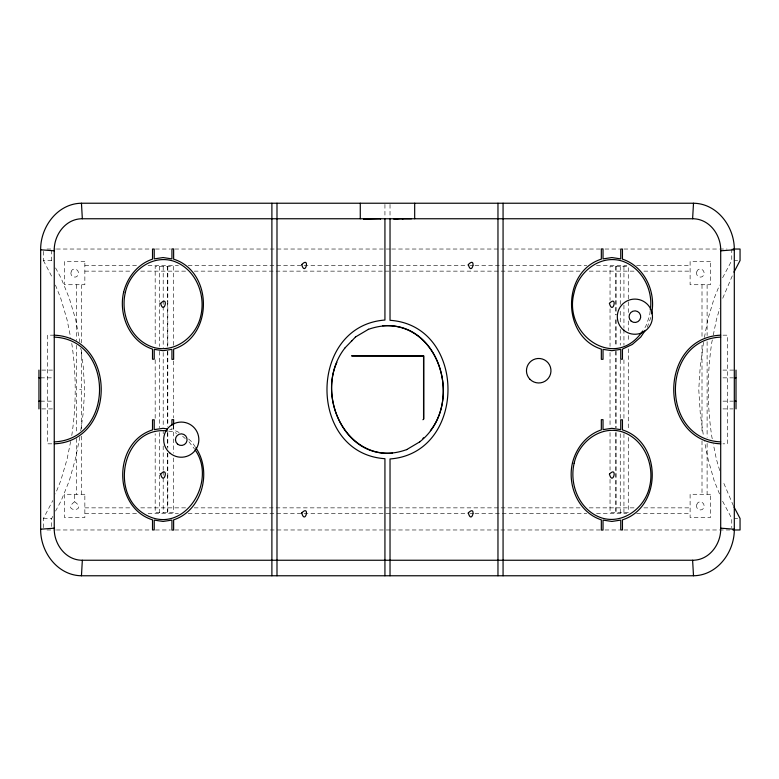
<?xml version="1.0" encoding="UTF-8"?>
<svg xmlns="http://www.w3.org/2000/svg" width="779" height="779" viewBox="0 0 779 779"><rect width="100%" height="100%" fill="white"/><g stroke="black" fill="none" stroke-linecap="round" stroke-linejoin="round"><path stroke-width="0.58" stroke-dasharray="3.9 2.92" d="M650.173 311.055L649.647 315.67L645.742 326.43L643.25 330.13M71.765 435.568C76.352 405.061 76.352 373.939 71.765 343.432M80.734 430.894L83.178 413.318L84.697 389.5L83.178 365.682L80.734 348.106M703.544 342.263L700.282 365.682L698.763 389.5L700.272 413.318L703.379 435.568M704.43 337.511L707.76 319.672L714.168 298.269L719.533 285.056M70.655 441.489L67.043 459.328L60.733 480.731L55.445 493.944M79.916 436.737L75.329 459.328L69.292 480.731L61.249 500.546L55.572 511.082M712.318 339.887L711.831 342.263C707.069 373.54 707.069 405.46 711.831 436.737L712.318 439.113M713.282 335.126L716.417 319.672L719.738 308.406M647.222 327.414L651.302 316.177M722.727 298.269L733.419 273.186M43.41 527.675L43.41 518.454L52.806 500.546M51.696 526.516L51.696 518.454L52.806 516.35M722.63 277.752L731.754 260.546L731.754 249.027M74.657 501.725C60.519 512.085 88.787 512.085 74.657 501.725L74.657 494.276M46.954 249.027L55.328 249.027M56.419 249.027L151.048 249.027M155.469 249.027L170.435 249.027M174.808 249.027L390.522 249.027M391.73 249.027L600.181 249.027M605.02 249.027L619.529 249.027M623.93 249.027L718.764 249.027M719.65 249.027L727.041 249.027M43.41 251.325L43.41 260.546L51.696 260.546L52.806 262.65M734.13 260.546L737.684 260.546M84.853 265.318L138.331 265.318M148.049 265.318L178.44 265.318M188.158 265.318L468.909 265.318M470.127 265.318L473.768 265.318M474.986 265.318L586.801 265.318M596.519 265.318L626.9 265.318M636.628 265.318L690.106 265.318M84.853 271.141L131.038 271.141M140.756 271.141L185.733 271.141M194.234 271.141L580.725 271.141M589.226 271.141L635.411 271.141M643.921 271.141L690.106 271.141M54.248 335.174L47.451 335.174L47.451 443.826L54.248 443.826M722.97 335.174L727.508 335.174L727.508 443.826L722.97 443.826M41.784 370.093L53.118 370.093M722.97 370.093L734.305 370.093M40.654 377.854L54.248 377.854M722.97 377.854L733.175 377.854M79.604 389.5L81.454 389.5M40.654 401.146L54.248 401.146M722.97 401.146L733.175 401.146M41.784 408.907L53.118 408.907M722.97 408.907L733.175 408.907M84.853 507.859L131.038 507.859M140.756 507.859L185.733 507.859M194.234 507.859L580.725 507.859M589.226 507.859L635.411 507.859M643.921 507.859L690.106 507.859M84.853 513.682L138.331 513.682M148.049 513.682L178.44 513.682M188.158 513.682L468.909 513.682M470.127 513.682L473.768 513.682M474.986 513.682L586.801 513.682M596.519 513.682L626.9 513.682M636.628 513.682L690.106 513.682M43.41 518.454L51.696 518.454M734.13 518.454L737.684 518.454M46.954 529.973L55.328 529.973M56.419 529.973L151.048 529.973M155.469 529.973L170.435 529.973M174.808 529.973L390.522 529.973M391.73 529.973L600.181 529.973M605.02 529.973L619.529 529.973M623.93 529.973L729.855 529.973M169.715 429.307L171.935 429.638L171.935 427.418M168.692 431.108L173.191 431.78L176.629 433.406M179.102 432.481L173.629 429.891L173.629 425.344M188.547 438.986L191.926 441.946L195.169 446.766M182.617 436.24L185.314 438.606M188.907 441.751L194.438 448.87M722.63 501.248L731.754 518.454L731.754 527.675M733.419 505.814L722.727 480.731M55.572 267.918L61.249 278.454L69.292 298.269L75.699 319.672L79.916 342.263M43.41 260.546L52.806 278.454M719.533 493.944L714.168 480.731L708.121 459.328L704.508 441.489M55.445 285.056L60.733 298.269L67.043 319.672L70.655 337.511M719.738 470.594L716.417 459.328L713.282 443.874M707.108 284.724L707.108 335.593M707.108 341.65L707.108 437.35M707.108 443.407L707.108 494.276M702.006 284.724L702.006 338.018M702.006 345.292L702.006 433.708M702.006 440.982L702.006 494.276M628.283 312.486L628.273 266.399L610.035 266.399L610.035 300.353M628.283 320.977L628.273 330.676M628.283 335.525L628.273 341.591M628.283 348.875L628.273 430.125M628.283 437.409L628.273 512.601L610.035 512.601L610.035 478.647M623.94 266.399L623.94 300.353M623.94 305.212L623.94 328.251M623.94 329.468L623.94 345.233M623.94 359.781L623.94 419.219M623.94 433.767L623.94 512.601M620.259 266.399L620.259 305.212M620.259 311.269L620.259 322.185M620.259 329.468L620.259 345.233M620.259 359.781L620.259 419.219M620.259 433.767L620.259 512.601M616.16 266.399L616.16 314.911M616.16 319.76L616.16 346.441M616.16 351.3L616.16 427.7M616.16 432.559L616.16 512.601M615.653 266.399L615.653 314.911M615.653 319.76L615.653 346.441M615.653 351.3L615.653 427.7M615.653 432.559L615.653 512.601M610.035 308.844L610.035 346.441M610.035 352.507L610.035 426.493M610.035 432.559L610.035 470.156M390.026 204.419L390.026 218.753M384.933 204.419L384.933 217.555M173.425 345.233L173.425 266.399L155.177 266.399L155.187 345.233M173.425 360.998L173.425 418.002M173.425 425.276L173.425 453.174M173.425 458.023L173.425 512.601L155.177 512.601L155.177 433.767M167.806 266.399L167.806 346.441M167.806 351.3L167.806 425.276M167.806 432.559L167.806 448.324M167.806 453.174L167.806 512.601M167.29 266.399L167.29 301.57M167.29 302.788L167.29 346.441M167.29 351.3L167.29 426.493M167.29 432.559L167.29 447.107M167.29 453.174L167.29 473.788M167.29 475.005L167.29 512.601M163.201 266.399L163.201 305.212M163.201 306.42L163.201 347.658M163.201 352.507L163.201 426.493M163.201 431.342L163.201 433.767M163.201 445.9L163.201 470.156M163.201 471.363L163.201 512.601M159.51 266.399L159.51 301.57M159.51 302.788L159.51 346.441M159.51 351.3L159.51 427.7M159.51 432.559L159.51 473.788M159.51 475.005L159.51 512.601M155.187 359.781L155.177 419.219M81.454 284.724L81.454 342.867M81.454 349.761L81.454 429.239M81.454 436.133L81.454 494.276M76.352 284.724L76.352 340.442M76.352 345.292L76.352 433.708M76.352 438.558L76.352 494.276M51.696 250.176L51.696 260.546M71.103 271.998C69.428 276.837 77.248 279.515 78.202 274.169C79.877 269.33 72.058 266.642 71.103 271.998M696.757 271.998C695.082 276.837 702.892 279.515 703.856 274.169C705.531 269.33 697.711 266.642 696.757 271.998M696.757 504.831C695.082 509.67 702.892 512.358 703.856 507.002C705.531 502.163 697.711 499.485 696.757 504.831M84.853 261.442L64.453 261.442L64.453 284.724L84.853 284.724L84.853 261.442M710.506 261.442L690.106 261.442L690.106 284.724L710.506 284.724L710.506 261.442M84.853 494.276L64.453 494.276L64.453 517.558L84.853 517.558L84.853 494.276M710.506 494.276L690.106 494.276L690.106 517.558L710.506 517.558L710.506 494.276"/><path stroke-width="1.17" d="M81.454 575.769C57.471 575.457 40.342 551.941 40.654 529.204L40.654 249.796C40.342 227.059 57.471 203.543 81.454 203.231L693.505 203.231C717.488 203.543 734.616 227.059 734.305 249.796L734.305 529.204C734.616 551.941 717.488 575.457 693.505 575.769L81.454 575.769L82.34 560.247C65.611 560.354 53.79 543.976 54.248 528.181L54.248 250.819C53.79 235.024 65.611 218.646 82.34 218.753L692.609 218.753C709.348 218.646 721.169 235.024 720.702 250.819L720.702 528.181C721.169 543.976 709.348 560.354 692.609 560.247L82.34 560.247M692.609 218.753L693.505 203.231M650.309 309.896C653.406 289.778 641.799 267.577 622.002 261.033C600.346 254.373 578.495 271.54 574.133 292.583C562.477 334.327 614.933 371.914 642.636 331.056M651.575 313.771C656.2 291.784 644.476 266.389 622.45 259.144L622.45 249.046L620.746 249.046L620.746 258.891L611.885 257.557L603.024 258.891L603.024 248.92L601.33 248.92L601.33 259.144C561.601 271.715 561.601 336.538 601.33 349.109L601.33 359.333L603.024 359.333L603.024 349.362L611.885 350.696L620.746 349.362L620.746 359.207L622.45 359.207L622.45 349.109L632.285 344.454L640.737 337.054L645.275 330.306M336.898 362.303C319.39 400.942 346.587 456.825 392.519 453.135M733.964 272.134L740.05 260.546L740.05 249.027L732.942 249.027M344.776 348.223C310.5 391.866 347.317 471.392 406.804 449.541M430.388 430.67C460.136 392.304 436.006 321.961 382.645 325.758M344.571 348.33L355.575 336.947M422.919 419.754L423.757 418.985L423.757 355.876L351.602 355.876L423.552 355.984L423.552 419.092M419.589 441.946C469.348 403.483 435.471 305.767 368.36 329.361M355.37 337.054L368.555 329.254M406.599 449.639L419.793 441.839M720.702 335.174C658.089 337.882 658.089 441.118 720.702 443.826M720.702 337.112C660.329 339.722 660.329 439.278 720.702 441.888M54.248 441.888C114.63 439.278 114.63 339.722 54.248 337.112M54.248 443.826C116.869 441.118 116.869 337.882 54.248 335.174M720.702 250.819L734.305 249.796M40.654 529.204L54.248 528.181M363.608 219.24L380.551 218.753L380.473 219.24M393.823 219.201L397.855 219.201M402.451 219.201L403.318 218.753M352.04 340.53L351.407 341.192M38.95 377.854L40.654 377.854M734.305 377.854L736.009 377.854M38.95 401.146L40.654 401.146M734.305 401.146L736.009 401.146M422.919 438.47L423.552 437.808M732.942 529.973L740.05 529.973L740.05 518.454L733.964 506.866M40.654 249.796L54.248 250.819M720.702 528.181L734.305 529.204M167.504 428.976L163.074 428.304L154.213 429.638L154.213 419.793L152.509 419.793L152.509 429.891C112.789 442.462 112.789 507.285 152.509 519.856L152.509 529.954L154.213 529.954L154.213 520.109L163.074 521.443L171.935 520.109L171.935 530.08L173.629 530.08L173.629 519.856C202.238 510.498 212.258 471.655 195.811 447.73M167.563 430.943C123.51 425.665 109.06 491.861 143.531 513.507C182.364 538.075 218.237 482.318 195.062 449.795M692.609 560.247L693.505 575.769M81.454 203.231L82.34 218.753M736.009 370.093L736.009 408.907M503.068 203.231L503.068 575.769M497.966 203.231L497.966 575.769M414.681 203.231L414.681 218.753M411.516 218.753L403.619 218.753M402.188 218.753L399.345 218.753M399.082 218.753L398.254 218.753M390.026 218.753L390.026 320.305C467.371 325.564 467.225 453.232 390.026 458.958L390.026 575.769M384.933 218.753L384.933 320.042C307.734 325.768 307.588 453.436 384.933 458.695L384.933 575.769M360.278 203.231L360.278 218.753M276.993 203.231L276.993 575.769M271.89 203.231L271.89 575.769M173.629 424.214L173.629 419.667L171.935 419.667L171.935 425.207M38.95 370.093L38.95 408.907M123.657 292.076C118.301 314.697 129.509 341.562 152.509 349.109L152.509 359.207L154.213 359.207L154.213 349.362L163.074 350.696L171.935 349.362L171.935 359.333L173.629 359.333L173.629 349.109C213.349 336.538 213.349 271.715 173.629 259.144L173.629 248.92L171.935 248.92L171.935 258.891L163.074 257.557L154.213 258.891L154.213 249.046L152.509 249.046L152.509 259.144C137.756 264.042 127.367 277.275 123.657 292.076M125.312 292.583C120.18 314.249 130.911 339.985 152.957 347.22C174.613 353.88 196.464 336.713 200.826 315.67C205.958 294.004 195.227 268.258 173.191 261.033C151.535 254.373 129.674 271.54 125.312 292.583M160.61 303.372C164.028 315.885 169.247 294.501 160.61 303.372M160.61 474.119C164.028 486.632 169.247 465.258 160.61 474.119M301.726 264.568C305.154 277.081 310.373 255.697 301.726 264.568M301.726 512.923C305.154 525.445 310.373 504.062 301.726 512.923M468.306 264.568C471.723 277.081 476.943 255.697 468.306 264.568M468.306 512.923C471.723 525.445 476.943 504.062 468.306 512.923M572.477 462.823C567.122 485.444 578.32 512.309 601.33 519.856L601.33 530.08L603.024 530.08L603.024 520.109L611.885 521.443L620.746 520.109L620.746 529.954L622.45 529.954L622.45 519.856C662.169 507.285 662.169 442.462 622.45 429.891L622.45 419.793L620.746 419.793L620.746 429.638L611.885 428.304L603.024 429.638L603.024 419.667L601.33 419.667L601.33 429.891C586.577 434.789 576.178 448.022 572.477 462.823M574.133 463.33C569.001 484.996 579.732 510.742 601.768 517.967C623.424 524.627 645.275 507.46 649.647 486.417C654.769 464.751 644.038 439.015 622.002 431.78C600.346 425.12 578.495 442.287 574.133 463.33M609.421 303.372C612.849 315.885 618.068 294.501 609.421 303.372M609.421 474.119C612.849 486.632 618.068 465.258 609.421 474.119M530.051 379.383A12.25 12.25 0 0 0 550.549 373.891A12.25 12.25 0 0 0 535.543 358.885A12.25 12.25 0 0 0 530.051 379.383M631.214 321.182A5.823 5.823 0 0 0 640.64 317.598A5.823 5.823 0 0 0 632.821 311.23A5.823 5.823 0 0 0 631.214 321.182M623.794 330.306A17.576 17.576 0 0 0 652.247 319.468A17.576 17.576 0 0 0 628.634 300.246A17.576 17.576 0 0 0 623.794 330.306M170.173 453.281A17.576 17.576 0 0 0 198.626 442.453A17.576 17.576 0 0 0 175.012 423.231A17.576 17.576 0 0 0 170.173 453.281M177.602 444.166A5.823 5.823 0 0 0 187.018 440.583A5.823 5.823 0 0 0 179.199 434.215A5.823 5.823 0 0 0 177.602 444.166"/></g></svg>
